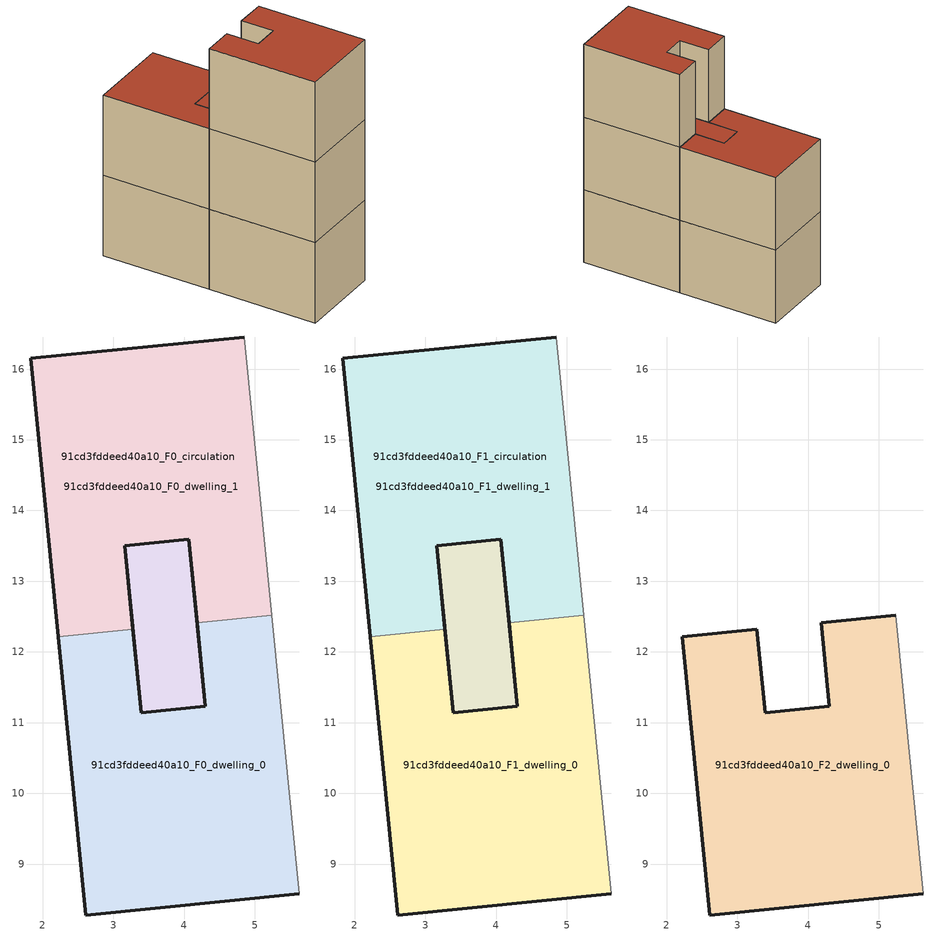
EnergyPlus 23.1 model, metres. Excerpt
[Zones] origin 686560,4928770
91cd3fddeed40a10_F0_dwelling_0
 floor ground (EU_floor_Construction): 5.24,12.52 5.63,8.58 2.61,8.28 2.22,12.22 3.28,12.32 3.39,11.14 4.3,11.23 4.18,12.41 z0; 4.07,13.59 4.18,12.41 4.3,11.23 3.39,11.14 3.28,12.32 3.16,13.5 z0
 wall outside (EU_wall_Construction): 4.18,12.41 4.3,11.23 3.39,11.14 3.28,12.32 / 2.22,12.22 2.61,8.28 5.63,8.58 z0:3
 wall adiabatic (EU_wall_Construction): 5.63,8.58 5.24,12.52 z0:3
 wall to 91cd3fddeed40a10_F0_dwelling_1 (EU_wall_Construction): 5.24,12.52 4.18,12.41 / 3.28,12.32 2.22,12.22 z0:3
91cd3fddeed40a10_F0_dwelling_1
 floor ground (EU_floor_Construction): 4.07,13.59 4.18,12.41 4.3,11.23 3.39,11.14 3.28,12.32 3.16,13.5 z0; 4.85,16.45 5.24,12.52 4.18,12.41 4.07,13.59 3.16,13.5 3.28,12.32 2.22,12.22 1.83,16.15 z0
 wall outside (EU_wall_Construction): 3.28,12.32 3.16,13.5 4.07,13.59 4.18,12.41 / 4.85,16.45 1.83,16.15 2.22,12.22 z0:3
 wall adiabatic (EU_wall_Construction): 5.24,12.52 4.85,16.45 z0:3
91cd3fddeed40a10_F0_circulation
 floor ground (EU_floor_Construction): 4.07,13.59 4.18,12.41 4.3,11.23 3.39,11.14 3.28,12.32 3.16,13.5 z0; 5.24,12.52 5.63,8.58 2.61,8.28 2.22,12.22 3.28,12.32 3.39,11.14 4.3,11.23 4.18,12.41 z0; 4.85,16.45 5.24,12.52 4.18,12.41 4.07,13.59 3.16,13.5 3.28,12.32 2.22,12.22 1.83,16.15 z0
 wall outside (EU_wall_Construction): 4.07,13.59 3.16,13.5 3.39,11.14 4.3,11.23 4.07,13.59 z0:3
91cd3fddeed40a10_F1_dwelling_0
 floor outside (EU_floor_Construction): 5.24,12.52 5.63,8.58 2.61,8.28 2.22,12.22 3.28,12.32 3.39,11.14 4.3,11.23 4.18,12.41 z3; 4.07,13.59 4.18,12.41 4.3,11.23 3.39,11.14 3.28,12.32 3.16,13.5 z3
 wall outside (EU_wall_Construction): 4.18,12.41 4.3,11.23 3.39,11.14 3.28,12.32 / 2.22,12.22 2.61,8.28 5.63,8.58 z3:6
 wall adiabatic (EU_wall_Construction): 5.63,8.58 5.24,12.52 z3:6
 wall to 91cd3fddeed40a10_F1_dwelling_1 (EU_wall_Construction): 5.24,12.52 4.18,12.41 / 3.28,12.32 2.22,12.22 z3:6
 roof outside (EU_floor_Construction): 4.3,11.23 4.18,12.41 4.07,13.59 3.16,13.5 3.28,12.32 3.39,11.14 z6
91cd3fddeed40a10_F1_dwelling_1
 floor to 91cd3fddeed40a10_F0_dwelling_1 (EU_floor_Construction): 4.85,16.45 5.24,12.52 4.18,12.41 4.07,13.52 4.07,13.59 3.16,13.5 3.28,12.32 2.22,12.22 1.83,16.15 z3; 4.07,13.59 4.18,12.41 4.3,11.23 3.39,11.14 3.28,12.32 3.16,13.5 z3
 wall outside (EU_wall_Construction): 3.28,12.32 3.16,13.5 4.07,13.59 4.18,12.41 / 4.85,16.45 1.83,16.15 2.22,12.22 z3:6
 wall adiabatic (EU_wall_Construction): 5.24,12.52 4.85,16.45 z3:6
 roof outside (EU_roof_Construction): 5.24,12.52 4.85,16.45 1.83,16.15 2.22,12.22 3.28,12.32 3.16,13.5 4.07,13.59 4.18,12.41 z6; 4.3,11.23 4.18,12.41 4.07,13.59 3.16,13.5 3.28,12.32 3.39,11.14 z6
91cd3fddeed40a10_F1_circulation
 floor outside (EU_floor_Construction): 4.07,13.59 4.18,12.41 4.3,11.23 3.39,11.14 3.28,12.32 3.16,13.5 z3
 floor to 91cd3fddeed40a10_F0_circulation (EU_floor_Construction): 5.24,12.52 5.63,8.58 2.61,8.28 2.22,12.22 3.28,12.32 3.39,11.14 4.3,11.23 4.18,12.41 z3; 4.85,16.45 5.24,12.52 4.18,12.41 4.07,13.59 3.16,13.5 3.28,12.32 2.22,12.22 1.83,16.15 z3
 wall outside (EU_wall_Construction): 4.07,13.59 3.16,13.5 3.39,11.14 4.3,11.23 4.07,13.59 z3:6
 roof outside (EU_roof_Construction): 5.63,8.58 5.24,12.52 4.18,12.41 4.3,11.23 3.39,11.14 3.28,12.32 2.22,12.22 2.61,8.28 z6; 4.3,11.23 4.18,12.41 4.07,13.59 3.16,13.5 3.28,12.32 3.39,11.14 z6; 5.24,12.52 4.85,16.45 1.83,16.15 2.22,12.22 3.28,12.32 3.16,13.5 4.07,13.59 4.18,12.41 z6
91cd3fddeed40a10_F2_dwelling_0
 floor to 91cd3fddeed40a10_F1_dwelling_0 (EU_floor_Construction): 5.24,12.52 5.63,8.58 2.61,8.28 2.22,12.22 3.28,12.32 3.39,11.14 4.3,11.23 4.18,12.41 z6
 wall outside (EU_wall_Construction): 5.24,12.52 4.18,12.41 4.3,11.23 3.39,11.14 3.28,12.32 2.22,12.22 2.61,8.28 5.63,8.58 z6:9
 wall adiabatic (EU_wall_Construction): 5.63,8.58 5.24,12.52 z6:9
 roof outside (EU_roof_Construction): 5.63,8.58 5.24,12.52 4.18,12.41 4.3,11.23 3.39,11.14 3.28,12.32 2.22,12.22 2.61,8.28 z9
[Building]
EU S2 Campaign: North Axis=0; Terrain=City; Solar Distribution=FullExterior
[Site:Location]
Bologna: Latitude=44.5; Longitude=11.25; Time Zone=1; Elevation=37
[SizingPeriod:WeatherFileDays]
AnnualSizingPeriod: Begin Month=1; Begin Day of Month=1; End Month=12; End Day of Month=31; Day of Week for Start Day=Monday; Use Weather File Daylight Saving Period=No; Use Weather File Rain and Snow Indicators=No
[MATERIAL]
EU_InternalMass_Material: Roughness=MediumRough; Thickness=0.1; Conductivity=1; Density=1800; Specific Heat=900; Thermal Absorptance=0.9; Solar Absorptance=0.7; Visible Absorptance=0.7
[MATERIAL:NOMASS] Roughness=MediumRough; Thermal Absorptance=0.9; Solar Absorptance=0.7; Visible Absorptance=0.7
Name | Thermal Resistance
EU_wall_NoMass | 0.937881
EU_roof_NoMass | 0.548572
EU_floor_NoMass | 0.71348
[CONSTRUCTION]
EU_wall_Construction: EU_wall_NoMass
EU_roof_Construction: EU_roof_NoMass
EU_floor_Construction: EU_floor_NoMass
EU_InternalMass_Construction: EU_InternalMass_Material
[ZONE] Type=1; Multiplier=1; Ceiling Height=autocalculate; Floor Area=autocalculate; Part of Total Floor Area=Yes
Name | Volume
91cd3fddeed40a10_F0_dwelling_0 | 39.26
91cd3fddeed40a10_F1_dwelling_0 | 39.2593
91cd3fddeed40a10_F2_dwelling_0 | 32.7751
91cd3fddeed40a10_F0_dwelling_1; 91cd3fddeed40a10_F1_dwelling_1 | 39.2563
91cd3fddeed40a10_F0_circulation; 91cd3fddeed40a10_F1_circulation | 72.033
[INTERNALMASS] Construction=EU_InternalMass_Construction
Name | Zone or ZoneList | Surface Area
91cd3fddeed40a10_F0_dwelling_0_EU_InternalMass | 91cd3fddeed40a10_F0_dwelling_0 | 10.9252
91cd3fddeed40a10_F0_dwelling_1_EU_InternalMass | 91cd3fddeed40a10_F0_dwelling_1 | 10.9252
91cd3fddeed40a10_F1_dwelling_0_EU_InternalMass | 91cd3fddeed40a10_F1_dwelling_0 | 10.9252
91cd3fddeed40a10_F1_dwelling_1_EU_InternalMass | 91cd3fddeed40a10_F1_dwelling_1 | 10.9252
91cd3fddeed40a10_F2_dwelling_0_EU_InternalMass | 91cd3fddeed40a10_F2_dwelling_0 | 24.0115
[OTHEREQUIPMENT] Fuel Type=Electricity; Design Level Calculation Method=Watts/Area; Power per Zone Floor Area=1; Fraction Latent=0; Fraction Radiant=0; Fraction Lost=0; Carbon Dioxide Generation Rate=0; EndUse Subcategory=EU_Step8_InternalGains
Name | Zone or ZoneList or Space or SpaceList | Schedule
EU_Step8_InternalGain_91cd3fddeed40a10_F0_dwelling_0_f000 | 91cd3fddeed40a10_F0_dwelling_0 | EU_Step8_GainSchedule_91cd3fddeed40a10_F0_dwelling_0_f000
EU_Step8_InternalGain_91cd3fddeed40a10_F0_dwelling_1_f000 | 91cd3fddeed40a10_F0_dwelling_1 | EU_Step8_GainSchedule_91cd3fddeed40a10_F0_dwelling_1_f000
EU_Step8_InternalGain_91cd3fddeed40a10_F1_dwelling_0_f000 | 91cd3fddeed40a10_F1_dwelling_0 | EU_Step8_GainSchedule_91cd3fddeed40a10_F1_dwelling_0_f000
EU_Step8_InternalGain_91cd3fddeed40a10_F1_dwelling_1_f000 | 91cd3fddeed40a10_F1_dwelling_1 | EU_Step8_GainSchedule_91cd3fddeed40a10_F1_dwelling_1_f000
EU_Step8_InternalGain_91cd3fddeed40a10_F2_dwelling_0_f000 | 91cd3fddeed40a10_F2_dwelling_0 | EU_Step8_GainSchedule_91cd3fddeed40a10_F2_dwelling_0_f000
[ZONEINFILTRATION:DESIGNFLOWRATE] Schedule=EU_AlwaysOn; Design Flow Rate Calculation Method=Flow/Area; Flow Rate per Floor Area=0.0005; Constant Term Coefficient=1; Temperature Term Coefficient=0; Velocity Term Coefficient=0; Velocity Squared Term Coefficient=0
Name | Zone or ZoneList or Space or SpaceList
EU_Circulation_Infiltration_91cd3fddeed40a10_F0_circulation | 91cd3fddeed40a10_F0_circulation
EU_Circulation_Infiltration_91cd3fddeed40a10_F1_circulation | 91cd3fddeed40a10_F1_circulation
[ZONEVENTILATION:DESIGNFLOWRATE] Schedule=EU_AlwaysOn; Design Flow Rate Calculation Method=AirChanges/Hour; Air Changes per Hour=0.687892; Ventilation Type=Natural; Fan Pressure Rise=0; Fan Total Efficiency=1; Constant Term Coefficient=1; Temperature Term Coefficient=0; Velocity Term Coefficient=0; Velocity Squared Term Coefficient=0; Minimum Indoor Temperature=-100; Maximum Indoor Temperature=100; Delta Temperature=-100; Minimum Outdoor Temperature=-100; Maximum Outdoor Temperature=100; Maximum Wind Speed=40
Name | Zone or ZoneList or Space or SpaceList
EU_ConstantAir_91cd3fddeed40a10_F0_dwelling_0 | 91cd3fddeed40a10_F0_dwelling_0
EU_ConstantAir_91cd3fddeed40a10_F0_dwelling_1 | 91cd3fddeed40a10_F0_dwelling_1
EU_ConstantAir_91cd3fddeed40a10_F1_dwelling_0 | 91cd3fddeed40a10_F1_dwelling_0
EU_ConstantAir_91cd3fddeed40a10_F1_dwelling_1 | 91cd3fddeed40a10_F1_dwelling_1
EU_ConstantAir_91cd3fddeed40a10_F2_dwelling_0 | 91cd3fddeed40a10_F2_dwelling_0
[HVACTEMPLATE:THERMOSTAT] Constant Heating Setpoint=20; Constant Cooling Setpoint=50
EU_HeatOnly_91cd3fddeed40a10_F0_dwelling_0; EU_HeatOnly_91cd3fddeed40a10_F0_dwelling_1; EU_HeatOnly_91cd3fddeed40a10_F1_dwelling_0; EU_HeatOnly_91cd3fddeed40a10_F1_dwelling_1; EU_HeatOnly_91cd3fddeed40a10_F2_dwelling_0
[HVACTEMPLATE:ZONE:IDEALLOADSAIRSYSTEM] System Availability Schedule=EU_AlwaysOn; Maximum Heating Supply Air Temperature=50; Minimum Cooling Supply Air Temperature=13; Maximum Heating Supply Air Humidity Ratio=0.0156; Minimum Cooling Supply Air Humidity Ratio=0.0077; Heating Limit=NoLimit; Cooling Limit=NoLimit; Heating Availability Schedule=EU_AlwaysOn; Cooling Availability Schedule=EU_CoolingOff; Dehumidification Control Type=ConstantSensibleHeatRatio; Cooling Sensible Heat Ratio=0.7; Dehumidification Setpoint=60; Humidification Control Type=None; Humidification Setpoint=30; Outdoor Air Method=None; Outdoor Air Flow Rate per Person=0.00944; Outdoor Air Flow Rate per Zone Floor Area=0; Outdoor Air Flow Rate per Zone=0; Demand Controlled Ventilation Type=None; Outdoor Air Economizer Type=NoEconomizer; Heat Recovery Type=None; Sensible Heat Recovery Effectiveness=0.7; Latent Heat Recovery Effectiveness=0.65
Name | Template Thermostat
91cd3fddeed40a10_F0_dwelling_0 | EU_HeatOnly_91cd3fddeed40a10_F0_dwelling_0
91cd3fddeed40a10_F0_dwelling_1 | EU_HeatOnly_91cd3fddeed40a10_F0_dwelling_1
91cd3fddeed40a10_F1_dwelling_0 | EU_HeatOnly_91cd3fddeed40a10_F1_dwelling_0
91cd3fddeed40a10_F1_dwelling_1 | EU_HeatOnly_91cd3fddeed40a10_F1_dwelling_1
91cd3fddeed40a10_F2_dwelling_0 | EU_HeatOnly_91cd3fddeed40a10_F2_dwelling_0
[SIZING:ZONE] Zone Cooling Design Supply Air Temperature Input Method=SupplyAirTemperature; Zone Cooling Design Supply Air Temperature=13; Zone Heating Design Supply Air Temperature Input Method=SupplyAirTemperature; Zone Heating Design Supply Air Temperature=50; Zone Cooling Design Supply Air Humidity Ratio=0.008; Zone Heating Design Supply Air Humidity Ratio=0.008; Cooling Design Air Flow Method=DesignDay; Cooling Design Air Flow Rate=0; Cooling Minimum Air Flow per Zone Floor Area=0.000762; Cooling Minimum Air Flow=0; Cooling Minimum Air Flow Fraction=0.2; Heating Design Air Flow Method=DesignDay; Heating Design Air Flow Rate=0; Heating Maximum Air Flow per Zone Floor Area=0.002032; Heating Maximum Air Flow=0.141576; Heating Maximum Air Flow Fraction=0.3; Account for Dedicated Outdoor Air System=No; Dedicated Outdoor Air System Control Strategy=NeutralSupplyAir; Dedicated Outdoor Air Low Setpoint Temperature for Design=autosize; Dedicated Outdoor Air High Setpoint Temperature for Design=autosize; Zone Load Sizing Method=Sensible Load Only No Latent Load; Zone Latent Cooling Design Supply Air Humidity Ratio Input Method=HumidityRatioDifference; Zone Cooling Design Supply Air Humidity Ratio Difference=0.005; Zone Latent Heating Design Supply Air Humidity Ratio Input Method=HumidityRatioDifference; Zone Humidification Design Supply Air Humidity Ratio Difference=0.005
91cd3fddeed40a10_F0_dwelling_0; 91cd3fddeed40a10_F0_dwelling_1; 91cd3fddeed40a10_F1_dwelling_0; 91cd3fddeed40a10_F1_dwelling_1; 91cd3fddeed40a10_F2_dwelling_0
[SCHEDULE:CONSTANT]
Name | Hourly Value
EU_AlwaysOn | 1
EU_CoolingOff | 0
[SCHEDULE:FILE] Column Number=1; Rows to Skip at Top=0; Number of Hours of Data=8760; Column Separator=Comma; Interpolate to Timestep=No; Minutes per Item=60; Adjust Schedule for Daylight Savings=Yes
Name | File
EU_Step8_GainSchedule_91cd3fddeed40a10_F0_dwelling_0_f000 | ../../schedules/91cd3fddeed40a10/91cd3fddeed40a10_F0_dwelling_0_f000_gain.csv
EU_Step8_GainSchedule_91cd3fddeed40a10_F0_dwelling_1_f000 | ../../schedules/91cd3fddeed40a10/91cd3fddeed40a10_F0_dwelling_1_f000_gain.csv
EU_Step8_GainSchedule_91cd3fddeed40a10_F1_dwelling_0_f000 | ../../schedules/91cd3fddeed40a10/91cd3fddeed40a10_F1_dwelling_0_f000_gain.csv
EU_Step8_GainSchedule_91cd3fddeed40a10_F1_dwelling_1_f000 | ../../schedules/91cd3fddeed40a10/91cd3fddeed40a10_F1_dwelling_1_f000_gain.csv
EU_Step8_GainSchedule_91cd3fddeed40a10_F2_dwelling_0_f000 | ../../schedules/91cd3fddeed40a10/91cd3fddeed40a10_F2_dwelling_0_f000_gain.csv
